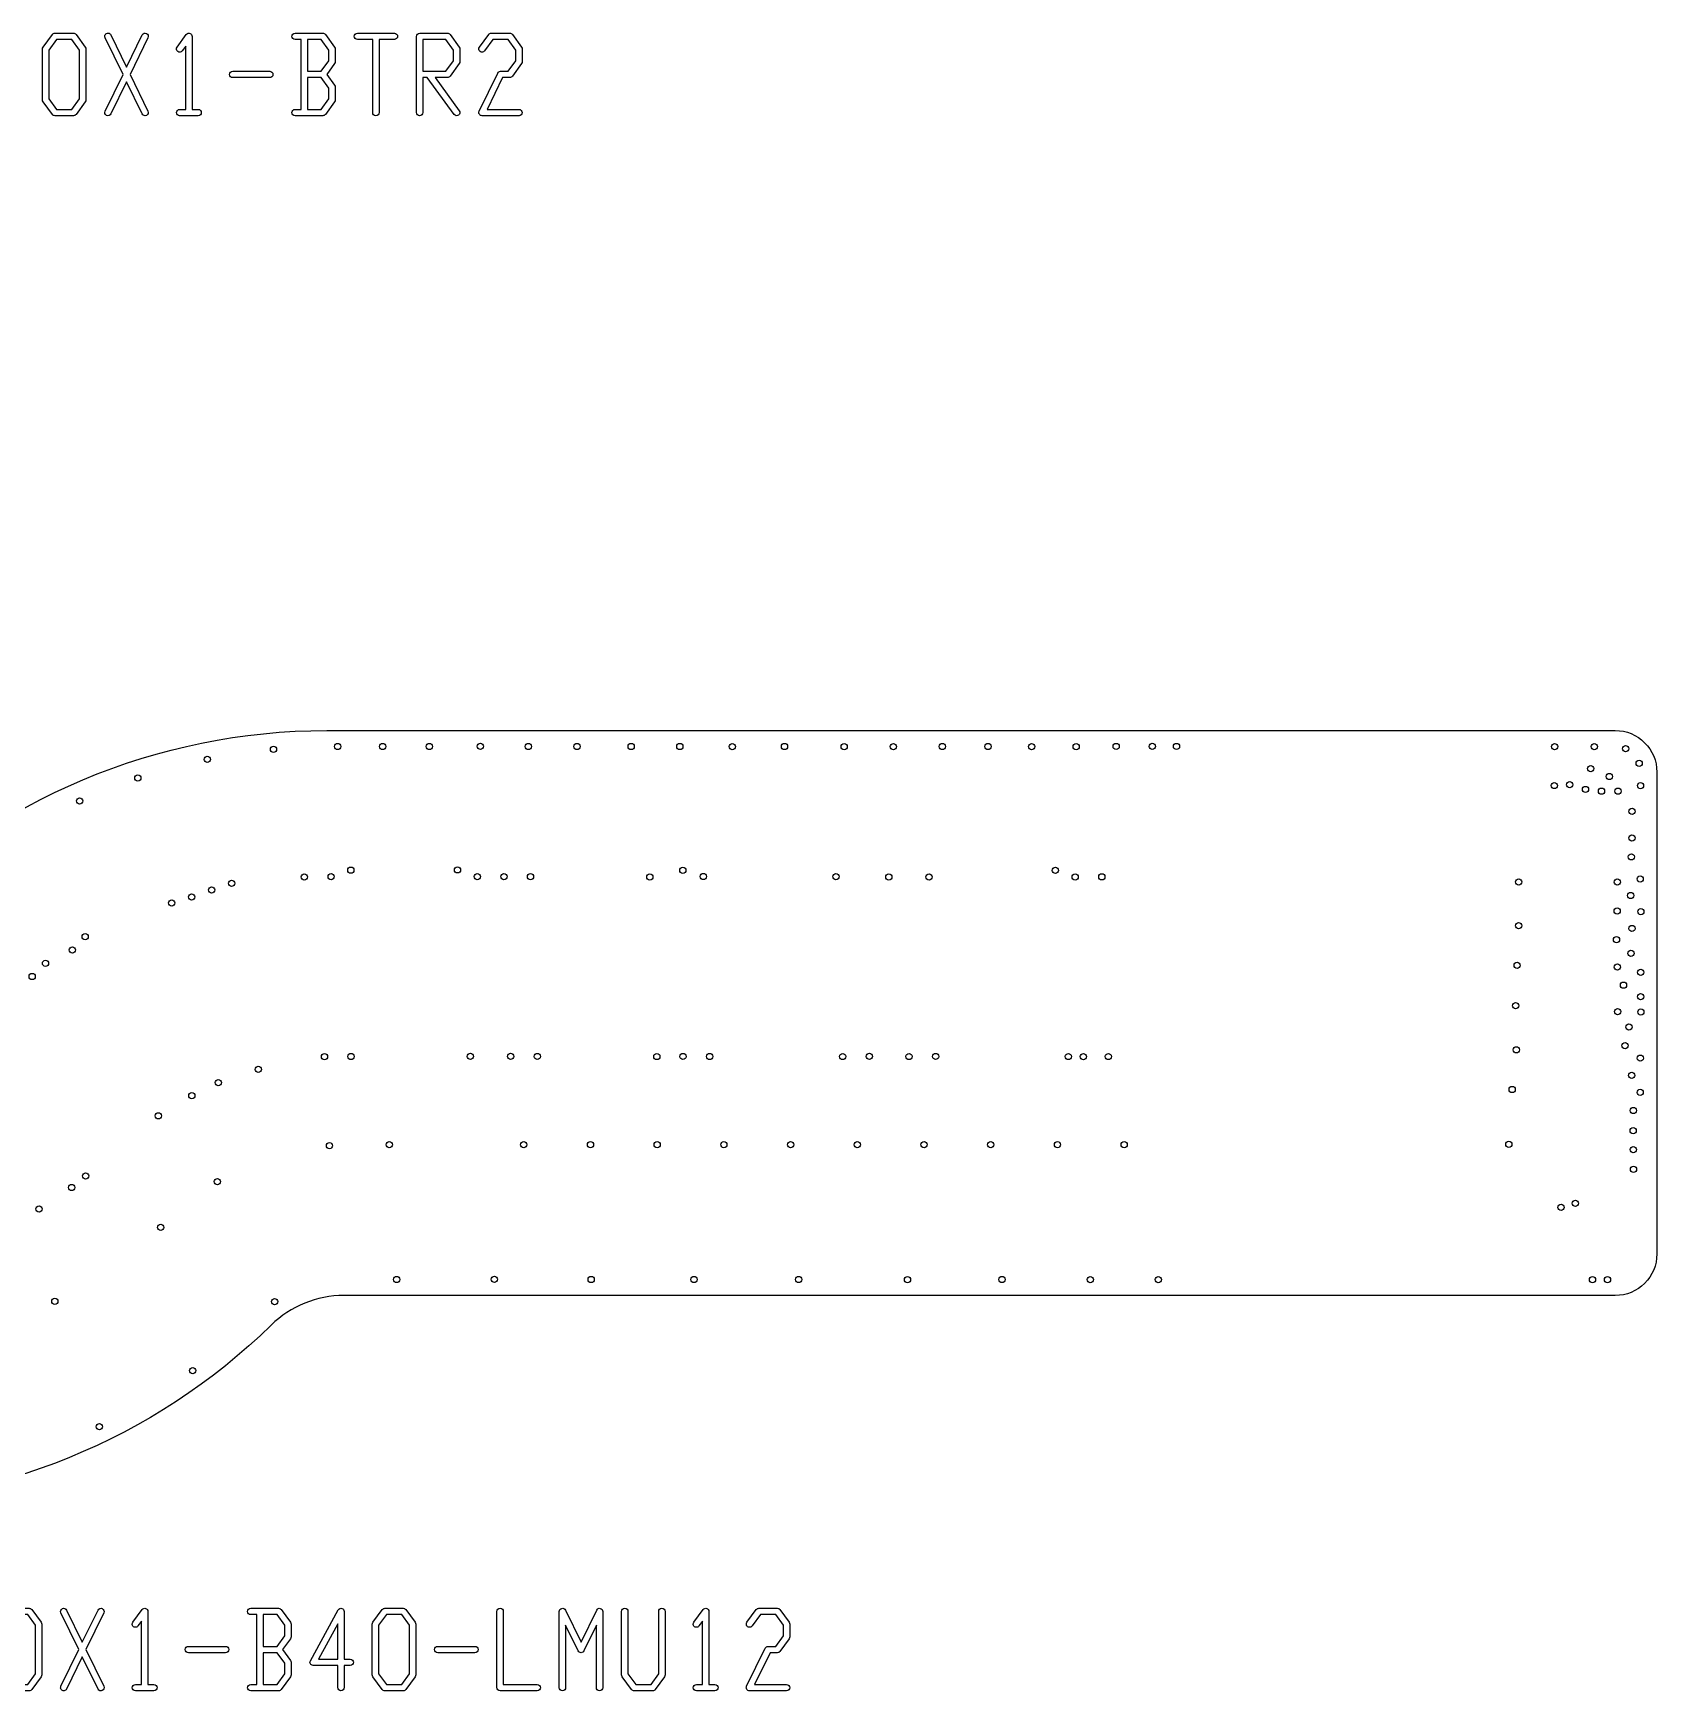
# Model space of a CAD drawing. Extents: x 1548 to 1929, y -174 to 95.
# Drawn here: x 1750.48 to 1789.56, y -6.16 to 33.74 of the extents above; entities that cross this region are included whole.
import ezdxf

# ---------------------------------------------------------------- set-up
doc = ezdxf.new("R2010")
doc.units = 0
doc.layers.add('gbr-dxf_layer0', color=7, linetype='Continuous')
doc.layers.add('gbr-outline-dxf_layer1', color=2, linetype='Continuous')

msp = doc.modelspace()

# ---------------------------------------------------------------- linework, layer by layer
at = {"layer": 'gbr-dxf_layer0'}
for p, q in [((1759.861, 32.82), (1760.006, 32.82)), ((1757.814, -4.551), (1757.35, -5.4))]:
    msp.add_line(p, q, dxfattribs=at)
at = {"layer": 'gbr-dxf_layer0', "linetype": 'Continuous'}
for points in [[(1750.708, 32.134), (1750.708, 33.355, -0.161897), (1750.724, 33.401), (1750.946, 33.706, -0.239742), (1751.008, 33.738), (1751.454, 33.738, -0.253505), (1751.518, 33.703), (1751.737, 33.402, -0.166637), (1751.753, 33.355), (1751.753, 32.134, -0.165513), (1751.739, 32.087), (1751.516, 31.782, -0.249655), (1751.452, 31.75), (1751.011, 31.75, -0.251415), (1750.946, 31.781), (1750.723, 32.087, -0.165513)], [(1756.785, 31.75, -1), (1756.785, 31.902), (1756.932, 31.902), (1756.932, 33.585), (1756.785, 33.585, -1), (1756.785, 33.738), (1757.454, 33.738, -0.253505), (1757.518, 33.703), (1757.737, 33.402, -0.166637), (1757.753, 33.355), (1757.753, 33.052, -0.165513), (1757.739, 33.005), (1757.548, 32.744), (1757.739, 32.483, -0.170321), (1757.753, 32.434), (1757.753, 32.134, -0.165513), (1757.739, 32.087), (1757.516, 31.782, -0.249655), (1757.452, 31.75)], [(1755.285, 32.667, -1), (1755.285, 32.82), (1756.177, 32.82, -1), (1756.177, 32.667)], [(1749.645, -5.782), (1749.645, -4.559, -0.159612), (1749.66, -4.514), (1749.883, -4.208, -0.240361), (1749.945, -4.176), (1750.39, -4.176, -0.240361), (1750.452, -4.208), (1750.675, -4.514, -0.159612), (1750.69, -4.559), (1750.69, -5.782, -0.159612), (1750.675, -5.827), (1750.452, -6.133, -0.240361), (1750.39, -6.164), (1749.945, -6.164, -0.240361), (1749.883, -6.133), (1749.66, -5.827, -0.159612)], [(1755.721, -6.164, -1), (1755.721, -6.012), (1755.868, -6.012), (1755.868, -4.329), (1755.721, -4.329, -1), (1755.721, -4.176), (1756.39, -4.176, -0.240361), (1756.452, -4.208), (1756.675, -4.514, -0.159612), (1756.69, -4.559), (1756.69, -4.864, -0.159612), (1756.675, -4.909), (1756.485, -5.17), (1756.675, -5.431, -0.159612), (1756.69, -5.476), (1756.69, -5.782, -0.159612), (1756.675, -5.827), (1756.452, -6.133, -0.240361), (1756.39, -6.164)], [(1757.155, -5.439), (1757.824, -4.216, -0.778589), (1757.967, -4.253), (1757.967, -5.4), (1758.114, -5.4, -1), (1758.114, -5.552), (1757.967, -5.552), (1757.967, -6.088, -1), (1757.814, -6.088), (1757.814, -5.552), (1757.221, -5.552, -0.571417)], [(1758.645, -5.782), (1758.645, -4.559, -0.159612), (1758.66, -4.514), (1758.883, -4.208, -0.240361), (1758.945, -4.176), (1759.39, -4.176, -0.240361), (1759.452, -4.208), (1759.675, -4.514, -0.159612), (1759.69, -4.559), (1759.69, -5.782, -0.159612), (1759.675, -5.827), (1759.452, -6.133, -0.240361), (1759.39, -6.164), (1758.945, -6.164, -0.240361), (1758.883, -6.133), (1758.66, -5.827, -0.159612)], [(1761.645, -6.088), (1761.645, -4.253, -1), (1761.797, -4.253), (1761.797, -6.012), (1762.614, -6.012, -1), (1762.614, -6.164), (1761.721, -6.164, -0.414239)], [(1764.645, -5.782), (1764.645, -4.253, -1), (1764.797, -4.253), (1764.797, -5.757), (1764.983, -6.012), (1765.352, -6.012), (1765.537, -5.757), (1765.537, -4.253, -1), (1765.69, -4.253), (1765.69, -5.782, -0.159612), (1765.675, -5.827), (1765.452, -6.133, -0.240361), (1765.39, -6.164), (1764.945, -6.164, -0.240361), (1764.883, -6.133), (1764.66, -5.827, -0.159612)], [(1754.221, -5.246, -1), (1754.221, -5.094), (1755.114, -5.094, -1), (1755.114, -5.246)], [(1760.221, -5.246, -1), (1760.221, -5.094), (1761.114, -5.094, -1), (1761.114, -5.246)]]:
    msp.add_lwpolyline(points, format="xyb", close=True, dxfattribs=at)
for points in [[(1750.861, 32.157), (1751.046, 31.902), (1751.415, 31.902), (1751.601, 32.157), (1751.601, 33.331), (1751.415, 33.585), (1751.047, 33.585), (1750.861, 33.331)], [(1757.084, 32.82), (1757.415, 32.82), (1757.601, 33.074), (1757.601, 33.331), (1757.415, 33.585), (1757.084, 33.585)], [(1757.084, 31.902), (1757.415, 31.902), (1757.601, 32.157), (1757.601, 32.413), (1757.415, 32.667), (1757.084, 32.667)], [(1749.797, -5.757), (1749.983, -6.012), (1750.352, -6.012), (1750.537, -5.757), (1750.537, -4.583), (1750.352, -4.329), (1749.983, -4.329), (1749.797, -4.583)], [(1756.021, -5.094), (1756.352, -5.094), (1756.537, -4.839), (1756.537, -4.583), (1756.352, -4.329), (1756.021, -4.329)], [(1758.797, -5.757), (1758.983, -6.012), (1759.352, -6.012), (1759.537, -5.757), (1759.537, -4.583), (1759.352, -4.329), (1758.983, -4.329), (1758.797, -4.583)], [(1756.021, -6.012), (1756.352, -6.012), (1756.537, -5.757), (1756.537, -5.501), (1756.352, -5.246), (1756.021, -5.246)]]:
    msp.add_lwpolyline(points, close=True, dxfattribs=at)
for points in [[(1752.216, 33.628, -1), (1752.353, 33.695), (1752.731, 32.918)], [(1752.731, 32.569), (1752.353, 31.793, -1), (1752.216, 31.859), (1752.646, 32.744), (1752.216, 33.628)], [(1752.731, 32.918), (1753.109, 33.695, -1), (1753.246, 33.628), (1752.816, 32.744), (1753.246, 31.859, -1), (1753.109, 31.793), (1752.731, 32.569)], [(1753.946, 33.4), (1754.168, 33.705, -0.043659), (1754.177, 33.715, -0.68565), (1754.307, 33.658), (1754.307, 31.902), (1754.454, 31.902, -1), (1754.454, 31.75), (1754.233, 31.75)], [(1758.285, 33.585, -1), (1758.285, 33.738), (1758.729, 33.738)], [(1758.733, 33.738), (1759.177, 33.738, -1), (1759.177, 33.585), (1758.807, 33.585), (1758.807, 31.826, -1), (1758.655, 31.826), (1758.655, 33.585), (1758.285, 33.585)], [(1759.708, 31.826), (1759.708, 33.658, -0.44079), (1759.788, 33.737), (1760.452, 33.737, -0.246448), (1760.516, 33.706), (1760.737, 33.402, -0.166637), (1760.753, 33.355), (1760.753, 33.052, -0.165513), (1760.739, 33.005), (1760.516, 32.699, -0.239934), (1760.454, 32.667), (1760.158, 32.667)], [(1761.216, 31.859), (1761.662, 32.777, -0.287416), (1761.731, 32.82), (1761.915, 32.82), (1762.101, 33.074), (1762.101, 33.331), (1761.915, 33.585), (1761.547, 33.585), (1761.346, 33.311, -1), (1761.223, 33.4), (1761.446, 33.706, -0.239742), (1761.508, 33.738), (1761.954, 33.738, -0.253505), (1762.018, 33.703), (1762.237, 33.402, -0.166637), (1762.253, 33.355), (1762.253, 33.052, -0.165513), (1762.239, 33.005), (1762.016, 32.699, -0.249655), (1761.952, 32.667), (1761.779, 32.667), (1761.406, 31.902)], [(1754.155, 33.427), (1754.069, 33.311, -1), (1753.946, 33.4)], [(1754.229, 31.75), (1754.008, 31.75, -1), (1754.008, 31.902), (1754.155, 31.902), (1754.155, 33.427)], [(1760.158, 32.667), (1760.739, 31.871, -1), (1760.616, 31.781), (1759.969, 32.667), (1759.861, 32.667), (1759.861, 31.826, -1), (1759.708, 31.826)], [(1761.406, 31.902), (1762.177, 31.902, -1), (1762.177, 31.75), (1761.287, 31.75, -0.562296), (1761.216, 31.859)], [(1751.153, -6.055), (1751.583, -5.17), (1751.153, -4.286, -1), (1751.29, -4.219), (1751.667, -4.996)], [(1751.667, -4.996), (1752.045, -4.219, -1), (1752.182, -4.286), (1751.752, -5.17), (1752.182, -6.055, -1), (1752.045, -6.121), (1751.667, -5.344)], [(1752.883, -4.514), (1753.106, -4.208, -0.726915), (1753.244, -4.253), (1753.244, -6.012), (1753.391, -6.012, -1), (1753.391, -6.164), (1752.944, -6.164, -1), (1752.944, -6.012), (1753.091, -6.012), (1753.091, -4.486)], [(1763.145, -6.088), (1763.145, -4.253, -0.796906), (1763.29, -4.219), (1763.667, -4.996)], [(1763.667, -4.996), (1764.045, -4.219, -0.796918), (1764.19, -4.253), (1764.19, -6.088, -1), (1764.037, -6.088), (1764.037, -4.583)], [(1766.383, -4.514), (1766.606, -4.208, -0.726915), (1766.744, -4.253), (1766.744, -6.012), (1766.891, -6.012, -1), (1766.891, -6.164), (1766.444, -6.164, -1), (1766.444, -6.012), (1766.591, -6.012), (1766.591, -4.486)], [(1767.653, -6.054), (1768.099, -5.137, -0.287727), (1768.167, -5.094), (1768.352, -5.094), (1768.537, -4.839), (1768.537, -4.583), (1768.352, -4.329), (1767.983, -4.329), (1767.783, -4.603, -1), (1767.66, -4.514), (1767.883, -4.208, -0.240361), (1767.945, -4.176), (1768.39, -4.176, -0.240361), (1768.452, -4.208), (1768.675, -4.514, -0.159612), (1768.69, -4.559), (1768.69, -4.864, -0.159612), (1768.675, -4.909), (1768.452, -5.215, -0.240361), (1768.39, -5.246), (1768.215, -5.246), (1767.843, -6.012)], [(1753.091, -4.486), (1753.006, -4.603, -1), (1752.883, -4.514)], [(1763.297, -4.583), (1763.297, -6.088, -1), (1763.145, -6.088)], [(1764.037, -4.583), (1763.736, -5.204, -0.625713), (1763.599, -5.204), (1763.297, -4.583)], [(1766.591, -4.486), (1766.506, -4.603, -1), (1766.383, -4.514)], [(1751.667, -5.344), (1751.29, -6.121, -1), (1751.153, -6.055)], [(1767.843, -6.012), (1768.614, -6.012, -1), (1768.614, -6.164), (1767.721, -6.164, -0.554724), (1767.653, -6.054)]]:
    msp.add_lwpolyline(points, format="xyb", dxfattribs=at)
for points in [[(1760.01, 32.82), (1760.415, 32.82), (1760.601, 33.074), (1760.601, 33.331), (1760.415, 33.585), (1759.861, 33.585), (1759.861, 32.82)], [(1757.35, -5.4), (1757.814, -5.4), (1757.814, -4.551)]]:
    msp.add_lwpolyline(points, dxfattribs=at)
at = {"layer": 'gbr-dxf_layer0'}
for centre in [(1756.267, 16.501), (1757.81, 16.567), (1758.893, 16.567), (1760.015, 16.567), (1761.245, 16.571), (1762.398, 16.567), (1763.573, 16.567), (1764.874, 16.567), (1766.046, 16.567), (1767.308, 16.564), (1768.564, 16.567), (1770, 16.564), (1771.184, 16.564), (1772.359, 16.567), (1773.458, 16.567), (1774.509, 16.564), (1775.582, 16.564), (1776.545, 16.568), (1777.415, 16.57), (1777.996, 16.568), (1787.096, 16.565), (1788.049, 16.565), (1788.803, 16.512), (1754.674, 16.257), (1787.965, 16.035), (1789.129, 16.161), (1753.003, 15.807), (1787.086, 15.627), (1787.459, 15.646), (1787.838, 15.533), (1788.223, 15.491), (1788.41, 15.844), (1788.623, 15.491), (1789.163, 15.625), (1751.601, 15.256), (1788.958, 15.008), (1788.956, 14.367), (1788.942, 13.91), (1758.128, 13.59), (1760.696, 13.597), (1766.117, 13.588), (1775.082, 13.584), (1754.777, 13.115), (1755.26, 13.274), (1757.009, 13.426), (1757.654, 13.432), (1761.172, 13.435), (1761.813, 13.431), (1762.452, 13.435), (1765.323, 13.426), (1766.61, 13.437), (1769.803, 13.432), (1771.075, 13.428), (1772.043, 13.428), (1775.558, 13.428), (1776.199, 13.429), (1786.233, 13.307), (1788.603, 13.304), (1789.155, 13.378), (1753.818, 12.8), (1754.298, 12.947), (1788.928, 12.981), (1788.601, 12.609), (1789.171, 12.59), (1751.736, 11.988), (1786.228, 12.254), (1788.585, 11.917), (1788.955, 12.187), (1751.427, 11.671), (1788.931, 11.586), (1750.782, 11.349), (1786.193, 11.302), (1788.607, 11.259), (1789.168, 11.132), (1750.46, 11.03), (1788.752, 10.822), (1786.158, 10.328), (1789.165, 10.545), (1788.611, 10.185), (1789.171, 10.177), (1788.883, 9.813), (1757.495, 9.102), (1758.131, 9.105), (1761.005, 9.108), (1761.972, 9.107), (1762.615, 9.106), (1765.492, 9.104), (1766.12, 9.106), (1766.765, 9.105), (1769.964, 9.104), (1770.607, 9.107), (1771.561, 9.104), (1772.201, 9.106), (1775.394, 9.104), (1776.358, 9.104), (1786.173, 9.266), (1788.791, 9.364), (1755.9, 8.795), (1775.755, 9.101), (1789.156, 9.066), (1754.939, 8.477), (1786.074, 8.31), (1788.95, 8.65), (1754.302, 8.16), (1789.155, 8.241), (1753.496, 7.677), (1788.992, 7.805), (1788.986, 7.322), (1757.614, 6.956), (1759.053, 6.98), (1762.29, 6.98), (1763.895, 6.98), (1765.5, 6.98), (1767.105, 6.98), (1768.711, 6.98), (1770.316, 6.98), (1771.921, 6.98), (1773.527, 6.98), (1775.132, 6.98), (1776.737, 6.98), (1785.993, 6.991), (1788.987, 6.864), (1788.993, 6.388), (1751.41, 5.951), (1751.747, 6.231), (1754.918, 6.093), (1787.594, 5.573), (1750.626, 5.435), (1787.251, 5.472), (1753.553, 4.991), (1759.232, 3.737), (1761.582, 3.743), (1763.912, 3.737), (1766.385, 3.737), (1768.904, 3.737), (1771.523, 3.734), (1773.797, 3.737), (1775.922, 3.734), (1777.559, 3.735), (1788.007, 3.734), (1788.368, 3.735), (1751.005, 3.214), (1756.294, 3.205), (1754.323, 1.545), (1752.078, 0.193)]:
    msp.add_circle(centre, 0.075, dxfattribs=at)
at = {"layer": 'gbr-outline-dxf_layer1', "linetype": 'Continuous'}
msp.add_lwpolyline([(1705.735, 4.352), (1705.735, 15.952, -0.414215), (1706.735, 16.952), (1728.266, 16.952, -0.202321), (1739.083, 12.389, 0.202214), (1740.157, 11.936), (1745.656, 11.936, 0.202309), (1746.731, 12.389, -0.202312), (1757.547, 16.952), (1788.555, 16.952, -0.414215), (1789.555, 15.952), (1789.555, 4.352, -0.414215), (1788.555, 3.352), (1757.961, 3.352, 0.196013), (1756.214, 2.64, -0.196007), (1745.656, -1.664), (1740.157, -1.664, -0.196007), (1729.599, 2.64, 0.196009), (1727.852, 3.352), (1706.735, 3.352, -0.414215)], format="xyb", close=True, dxfattribs=at)

doc.saveas('drawing.dxf')
